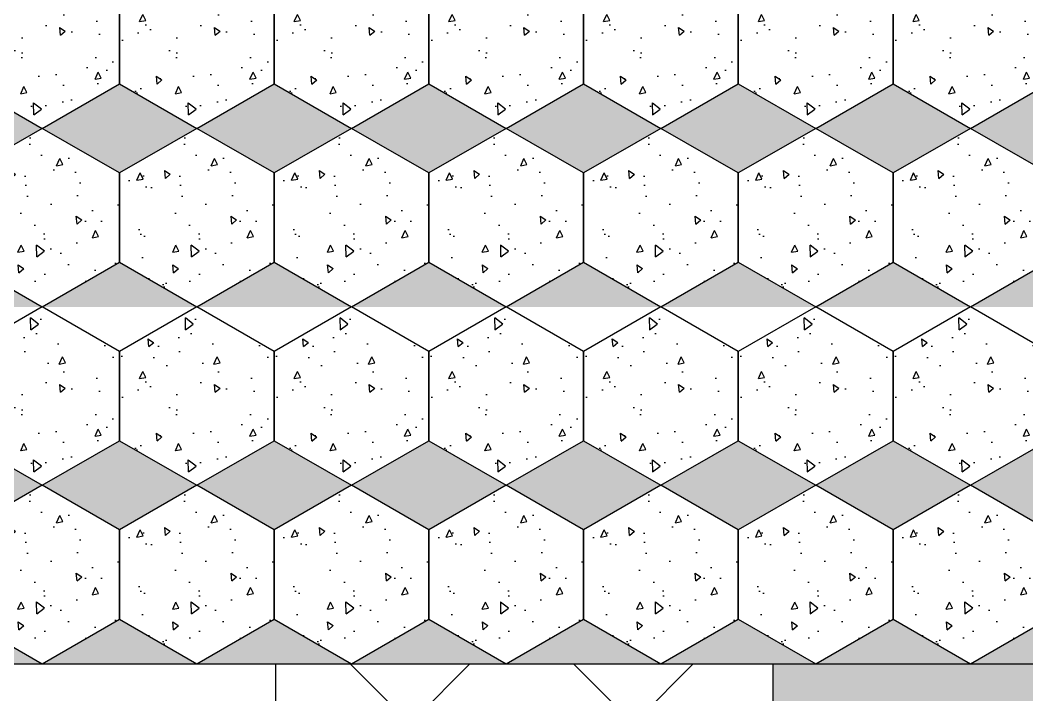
# Model space of a CAD drawing. Header units: millimetres. Extents: x 86441 to 190201, y 16532 to 98188.
# Drawn here: x 88214.32 to 88238.6, y 61699.74 to 61716.02 of the extents above; entities that cross this region are included whole.
import ezdxf

# ---------------------------------------------------------------- set-up
doc = ezdxf.new("R2010")
doc.units = ezdxf.units.MM
doc.header["$LTSCALE"] = 0.1
doc.layers.add('COLUMN', color=1, linetype='Continuous', lineweight=0)

msp = doc.modelspace()

# ---------------------------------------------------------------- hatches: boundary and pattern name
at = {"true_color": 0xa19859, "transparency": 33554687}
h = msp.add_hatch(dxfattribs=at)
h.set_pattern_fill('AR-CONC', color=55, scale=0.01, angle=45)
h.set_pattern_definition([(95, (86447.3049, 61332.1511), (1.4009465, 1.1755338), [0.1905, -2.0955]), (40, (86447.305, 61332.151), (-1.6001845, 1.1017673), [0.1524, -1.6764058]), (145.45144, (86447.4217, 61332.249), (-0.199238, 2.277301), [0.1619, -1.7809024]), (91.1842, (86446.9457, 61332.5103), (2.2141024, 1.619534), [0.28575, -3.14325]), (141.63556, (86447.1302, 61332.6453), (-0.070866, 3.4282676), [0.2428502, -2.671356]), (36.18415, (86446.9457, 61332.5103), (-0.070866, 3.4282676), [0.2285997, -2.5145973]), (66, (86447.2151, 61332.6001), (1.7951998, 0.3489515), [0.1905, -2.0955]), (11, (86447.2151, 61332.6001), (-0.8653993, 1.739412), [0.1524, -1.6764]), (116.45145, (86447.3647, 61332.6292), (0.9298005, 2.0883634), [0.1619, -1.7808994]), (82.5, (86447.3049, 61332.1511), (-0.5760547, 0.61973414), [0, -1.65608, 0, -1.7018, 0, -1.68275]), (52.5, (86447.3049, 61332.1511), (-0.23589727, 1.18087), [0, -0.97028, 0, -1.61798, 0, -0.64135]), (12.5, (86446.9044, 61331.75056), (0.99927863, 0.91826196), [0, -0.635, 0, -1.9812, 0, -2.6289]), (2.5, (86446.7248, 61331.571), (0.86763904, 1.2272239), [0, -0.8255, 0, -1.31572, 0, -1.8669])])
h.paths.add_polyline_path([(88212.988, 61710.179), (88214.854, 61709.102), (88216.72, 61710.179), (88216.72, 61712.334), (88214.854, 61713.411), (88212.988, 61712.334)])
h.paths.add_polyline_path([(88212.988, 61714.488), (88214.854, 61713.411), (88216.72, 61714.488), (88216.72, 61716.642), (88214.854, 61717.719), (88212.988, 61716.642)])
h = msp.add_hatch(dxfattribs=at)
h.set_pattern_fill('AR-CONC', color=55, scale=0.01, angle=45)
h.set_pattern_definition([(95, (86451.0363, 61332.1511), (1.4009465, 1.1755338), [0.1905, -2.0955]), (40, (86451.0363, 61332.151), (-1.6001845, 1.1017673), [0.1524, -1.6764058]), (145.45144, (86451.153, 61332.249), (-0.199238, 2.277301), [0.1619, -1.7809024]), (91.1842, (86450.677, 61332.5103), (2.2141024, 1.619534), [0.28575, -3.14325]), (141.63556, (86450.8616, 61332.6453), (-0.070866, 3.4282676), [0.2428502, -2.671356]), (36.18415, (86450.677, 61332.5103), (-0.070866, 3.4282676), [0.2285997, -2.5145973]), (66, (86450.9465, 61332.6001), (1.7951998, 0.3489515), [0.1905, -2.0955]), (11, (86450.9465, 61332.6001), (-0.8653993, 1.739412), [0.1524, -1.6764]), (116.45145, (86451.096, 61332.6292), (0.9298005, 2.0883634), [0.1619, -1.7808994]), (82.5, (86451.0363, 61332.1511), (-0.5760547, 0.61973414), [0, -1.65608, 0, -1.7018, 0, -1.68275]), (52.5, (86451.0363, 61332.1511), (-0.23589727, 1.18087), [0, -0.97028, 0, -1.61798, 0, -0.64135]), (12.5, (86450.63575, 61331.75056), (0.99927863, 0.91826196), [0, -0.635, 0, -1.9812, 0, -2.6289]), (2.5, (86450.4561, 61331.571), (0.86763904, 1.2272239), [0, -0.8255, 0, -1.31572, 0, -1.8669])])
h.paths.add_polyline_path([(88216.72, 61710.179), (88218.585, 61709.102), (88220.451, 61710.179), (88220.451, 61712.334), (88218.585, 61713.411), (88216.72, 61712.334)])
h.paths.add_polyline_path([(88216.72, 61714.488), (88218.585, 61713.411), (88220.451, 61714.488), (88220.451, 61716.642), (88218.585, 61717.719), (88216.72, 61716.642)])
h = msp.add_hatch(dxfattribs=at)
h.set_pattern_fill('AR-CONC', color=55, scale=0.01, angle=45)
h.set_pattern_definition([(95, (86454.7676, 61332.1511), (1.4009465, 1.1755338), [0.1905, -2.0955]), (40, (86454.7676, 61332.151), (-1.6001845, 1.1017673), [0.1524, -1.6764058]), (145.45144, (86454.8844, 61332.249), (-0.199238, 2.277301), [0.1619, -1.7809024]), (91.1842, (86454.4084, 61332.5103), (2.2141024, 1.619534), [0.28575, -3.14325]), (141.63556, (86454.593, 61332.6453), (-0.070866, 3.4282676), [0.2428502, -2.671356]), (36.18415, (86454.4084, 61332.5103), (-0.070866, 3.4282676), [0.2285997, -2.5145973]), (66, (86454.6778, 61332.6001), (1.7951998, 0.3489515), [0.1905, -2.0955]), (11, (86454.6778, 61332.6001), (-0.8653993, 1.739412), [0.1524, -1.6764]), (116.45145, (86454.8274, 61332.6292), (0.9298005, 2.0883634), [0.1619, -1.7808994]), (82.5, (86454.7676, 61332.1511), (-0.5760547, 0.61973414), [0, -1.65608, 0, -1.7018, 0, -1.68275]), (52.5, (86454.7676, 61332.1511), (-0.23589727, 1.18087), [0, -0.97028, 0, -1.61798, 0, -0.64135]), (12.5, (86454.3671, 61331.75056), (0.99927863, 0.91826196), [0, -0.635, 0, -1.9812, 0, -2.6289]), (2.5, (86454.1875, 61331.571), (0.86763904, 1.2272239), [0, -0.8255, 0, -1.31572, 0, -1.8669])])
h.paths.add_polyline_path([(88220.451, 61710.179), (88222.317, 61709.102), (88224.182, 61710.179), (88224.182, 61712.334), (88222.317, 61713.411), (88220.451, 61712.334)])
h.paths.add_polyline_path([(88220.451, 61714.488), (88222.317, 61713.411), (88224.182, 61714.488), (88224.182, 61716.642), (88222.317, 61717.719), (88220.451, 61716.642)])
h = msp.add_hatch(dxfattribs=at)
h.set_pattern_fill('AR-CONC', color=55, scale=0.01, angle=45)
h.set_pattern_definition([(95, (86458.499, 61332.1511), (1.4009465, 1.1755338), [0.1905, -2.0955]), (40, (86458.499, 61332.151), (-1.6001845, 1.1017673), [0.1524, -1.6764058]), (145.45144, (86458.6157, 61332.249), (-0.199238, 2.277301), [0.1619, -1.7809024]), (91.1842, (86458.1398, 61332.5103), (2.2141024, 1.619534), [0.28575, -3.14325]), (141.63556, (86458.3243, 61332.6453), (-0.070866, 3.4282676), [0.2428502, -2.671356]), (36.18415, (86458.1398, 61332.5103), (-0.070866, 3.4282676), [0.2285997, -2.5145973]), (66, (86458.4092, 61332.6001), (1.7951998, 0.3489515), [0.1905, -2.0955]), (11, (86458.4092, 61332.6001), (-0.8653993, 1.739412), [0.1524, -1.6764]), (116.45145, (86458.5588, 61332.6292), (0.9298005, 2.0883634), [0.1619, -1.7808994]), (82.5, (86458.499, 61332.1511), (-0.5760547, 0.61973414), [0, -1.65608, 0, -1.7018, 0, -1.68275]), (52.5, (86458.499, 61332.1511), (-0.23589727, 1.18087), [0, -0.97028, 0, -1.61798, 0, -0.64135]), (12.5, (86458.09846, 61331.75056), (0.99927863, 0.91826196), [0, -0.635, 0, -1.9812, 0, -2.6289]), (2.5, (86457.9189, 61331.571), (0.86763904, 1.2272239), [0, -0.8255, 0, -1.31572, 0, -1.8669])])
h.paths.add_polyline_path([(88224.182, 61710.179), (88226.048, 61709.102), (88227.914, 61710.179), (88227.914, 61712.334), (88226.048, 61713.411), (88224.182, 61712.334)])
h.paths.add_polyline_path([(88224.182, 61714.488), (88226.048, 61713.411), (88227.914, 61714.488), (88227.914, 61716.642), (88226.048, 61717.719), (88224.182, 61716.642)])
h = msp.add_hatch(dxfattribs=at)
h.set_pattern_fill('AR-CONC', color=55, scale=0.01, angle=45)
h.set_pattern_definition([(95, (86462.2303, 61332.1511), (1.4009465, 1.1755338), [0.1905, -2.0955]), (40, (86462.2303, 61332.151), (-1.6001845, 1.1017673), [0.1524, -1.6764058]), (145.45144, (86462.347, 61332.249), (-0.199238, 2.277301), [0.1619, -1.7809024]), (91.1842, (86461.8711, 61332.5103), (2.2141024, 1.619534), [0.28575, -3.14325]), (141.63556, (86462.0556, 61332.6453), (-0.070866, 3.4282676), [0.2428502, -2.671356]), (36.18415, (86461.871, 61332.5103), (-0.070866, 3.4282676), [0.2285997, -2.5145973]), (66, (86462.1405, 61332.6001), (1.7951998, 0.3489515), [0.1905, -2.0955]), (11, (86462.1405, 61332.6001), (-0.8653993, 1.739412), [0.1524, -1.6764]), (116.45145, (86462.2901, 61332.6292), (0.9298005, 2.0883634), [0.1619, -1.7808994]), (82.5, (86462.2303, 61332.1511), (-0.5760547, 0.61973414), [0, -1.65608, 0, -1.7018, 0, -1.68275]), (52.5, (86462.2303, 61332.1511), (-0.23589727, 1.18087), [0, -0.97028, 0, -1.61798, 0, -0.64135]), (12.5, (86461.8298, 61331.75056), (0.99927863, 0.91826196), [0, -0.635, 0, -1.9812, 0, -2.6289]), (2.5, (86461.6502, 61331.571), (0.86763904, 1.2272239), [0, -0.8255, 0, -1.31572, 0, -1.8669])])
h.paths.add_polyline_path([(88227.914, 61710.179), (88229.779, 61709.102), (88231.645, 61710.179), (88231.645, 61712.334), (88229.779, 61713.411), (88227.914, 61712.334)])
h.paths.add_polyline_path([(88227.914, 61714.488), (88229.779, 61713.411), (88231.645, 61714.488), (88231.645, 61716.642), (88229.779, 61717.719), (88227.914, 61716.642)])
h = msp.add_hatch(dxfattribs=at)
h.set_pattern_fill('AR-CONC', color=55, scale=0.01, angle=45)
h.set_pattern_definition([(95, (86465.9617, 61332.1511), (1.4009465, 1.1755338), [0.1905, -2.0955]), (40, (86465.9617, 61332.151), (-1.6001845, 1.1017673), [0.1524, -1.6764058]), (145.45144, (86466.0784, 61332.249), (-0.199238, 2.277301), [0.1619, -1.7809024]), (91.1842, (86465.6025, 61332.5103), (2.2141024, 1.619534), [0.28575, -3.14325]), (141.63556, (86465.787, 61332.6453), (-0.070866, 3.4282676), [0.2428502, -2.671356]), (36.18415, (86465.6025, 61332.5103), (-0.070866, 3.4282676), [0.2285997, -2.5145973]), (66, (86465.8719, 61332.6001), (1.7951998, 0.3489515), [0.1905, -2.0955]), (11, (86465.8719, 61332.6001), (-0.8653993, 1.739412), [0.1524, -1.6764]), (116.45145, (86466.0215, 61332.6292), (0.9298005, 2.0883634), [0.1619, -1.7808994]), (82.5, (86465.9617, 61332.1511), (-0.5760547, 0.61973414), [0, -1.65608, 0, -1.7018, 0, -1.68275]), (52.5, (86465.9617, 61332.1511), (-0.23589727, 1.18087), [0, -0.97028, 0, -1.61798, 0, -0.64135]), (12.5, (86465.56116, 61331.75056), (0.99927863, 0.91826196), [0, -0.635, 0, -1.9812, 0, -2.6289]), (2.5, (86465.3816, 61331.571), (0.86763904, 1.2272239), [0, -0.8255, 0, -1.31572, 0, -1.8669])])
h.paths.add_polyline_path([(88231.645, 61710.179), (88233.511, 61709.102), (88235.376, 61710.179), (88235.376, 61712.334), (88233.511, 61713.411), (88231.645, 61712.334)])
h.paths.add_polyline_path([(88231.645, 61714.488), (88233.511, 61713.411), (88235.376, 61714.488), (88235.376, 61716.642), (88233.511, 61717.719), (88231.645, 61716.642)])
h = msp.add_hatch(dxfattribs=at)
h.set_pattern_fill('AR-CONC', color=55, scale=0.01, angle=45)
h.set_pattern_definition([(95, (86469.693, 61332.1511), (1.4009465, 1.1755338), [0.1905, -2.0955]), (40, (86469.693, 61332.151), (-1.6001845, 1.1017673), [0.1524, -1.6764058]), (145.45144, (86469.8098, 61332.249), (-0.199238, 2.277301), [0.1619, -1.7809024]), (91.1842, (86469.3338, 61332.5103), (2.2141024, 1.619534), [0.28575, -3.14325]), (141.63556, (86469.5183, 61332.6453), (-0.070866, 3.4282676), [0.2428502, -2.671356]), (36.18415, (86469.3338, 61332.5103), (-0.070866, 3.4282676), [0.2285997, -2.5145973]), (66, (86469.6032, 61332.6001), (1.7951998, 0.3489515), [0.1905, -2.0955]), (11, (86469.6032, 61332.6001), (-0.8653993, 1.739412), [0.1524, -1.6764]), (116.45145, (86469.7528, 61332.6292), (0.9298005, 2.0883634), [0.1619, -1.7808994]), (82.5, (86469.693, 61332.1511), (-0.5760547, 0.61973414), [0, -1.65608, 0, -1.7018, 0, -1.68275]), (52.5, (86469.693, 61332.1511), (-0.23589727, 1.18087), [0, -0.97028, 0, -1.61798, 0, -0.64135]), (12.5, (86469.2925, 61331.75056), (0.99927863, 0.91826196), [0, -0.635, 0, -1.9812, 0, -2.6289]), (2.5, (86469.1129, 61331.571), (0.86763904, 1.2272239), [0, -0.8255, 0, -1.31572, 0, -1.8669])])
h.paths.add_polyline_path([(88235.376, 61710.179), (88237.242, 61709.102), (88239.108, 61710.179), (88239.108, 61712.334), (88237.242, 61713.411), (88235.376, 61712.334)])
h.paths.add_polyline_path([(88235.376, 61714.488), (88237.242, 61713.411), (88239.108, 61714.488), (88239.108, 61716.642), (88237.242, 61717.719), (88235.376, 61716.642)])
at = {"true_color": 0xffffff, "transparency": 33554687}
h = msp.add_hatch(color=7, dxfattribs=at)
h.dxf.hatch_style = 1
h.set_gradient(color1=(114, 89, 52), color2=(161, 152, 89))
h.paths.add_polyline_path([(88212.988, 61714.488), (88211.123, 61713.411), (88212.988, 61712.334), (88214.854, 61713.411)])
h.paths.add_polyline_path([(88212.988, 61710.179), (88211.123, 61709.102), (88214.854, 61709.102)])
h = msp.add_hatch(color=7, dxfattribs=at)
h.dxf.hatch_style = 1
h.set_gradient(color1=(114, 89, 52), color2=(161, 152, 89))
h.paths.add_polyline_path([(88218.585, 61713.411), (88216.72, 61714.488), (88214.854, 61713.411), (88216.72, 61712.334)])
h.paths.add_polyline_path([(88216.72, 61710.179), (88214.854, 61709.102), (88218.585, 61709.102)])
h = msp.add_hatch(color=7, dxfattribs=at)
h.dxf.hatch_style = 1
h.set_gradient(color1=(114, 89, 52), color2=(161, 152, 89))
h.paths.add_polyline_path([(88220.451, 61714.488), (88218.585, 61713.411), (88220.451, 61712.334), (88222.317, 61713.411)])
h.paths.add_polyline_path([(88220.451, 61710.179), (88218.585, 61709.102), (88222.317, 61709.102)])
h = msp.add_hatch(color=7, dxfattribs=at)
h.dxf.hatch_style = 1
h.set_gradient(color1=(114, 89, 52), color2=(161, 152, 89))
h.paths.add_polyline_path([(88226.048, 61713.411), (88224.182, 61714.488), (88222.317, 61713.411), (88224.182, 61712.334)])
h.paths.add_polyline_path([(88224.182, 61710.179), (88222.317, 61709.102), (88226.048, 61709.102)])
h = msp.add_hatch(color=7, dxfattribs=at)
h.dxf.hatch_style = 1
h.set_gradient(color1=(114, 89, 52), color2=(161, 152, 89))
h.paths.add_polyline_path([(88227.914, 61714.488), (88226.048, 61713.411), (88227.914, 61712.334), (88229.779, 61713.411)])
h.paths.add_polyline_path([(88227.914, 61710.179), (88226.048, 61709.102), (88229.779, 61709.102)])
h = msp.add_hatch(color=7, dxfattribs=at)
h.dxf.hatch_style = 1
h.set_gradient(color1=(114, 89, 52), color2=(161, 152, 89))
h.paths.add_polyline_path([(88233.511, 61713.411), (88231.645, 61714.488), (88229.779, 61713.411), (88231.645, 61712.334)])
h.paths.add_polyline_path([(88231.645, 61710.179), (88229.779, 61709.102), (88233.511, 61709.102)])
h = msp.add_hatch(color=7, dxfattribs=at)
h.dxf.hatch_style = 1
h.set_gradient(color1=(114, 89, 52), color2=(161, 152, 89))
h.paths.add_polyline_path([(88235.376, 61714.488), (88233.511, 61713.411), (88235.376, 61712.334), (88237.242, 61713.411)])
h.paths.add_polyline_path([(88235.376, 61710.179), (88233.511, 61709.102), (88237.242, 61709.102)])
h = msp.add_hatch(color=7, dxfattribs=at)
h.dxf.hatch_style = 1
h.set_gradient(color1=(114, 89, 52), color2=(161, 152, 89))
h.paths.add_polyline_path([(88240.974, 61713.411), (88239.108, 61714.488), (88237.242, 61713.411), (88239.108, 61712.334)])
h.paths.add_polyline_path([(88239.108, 61710.179), (88237.242, 61709.102), (88240.974, 61709.102)])
at = {"true_color": 0xa19859, "transparency": 33554687}
h = msp.add_hatch(dxfattribs=at)
h.set_pattern_fill('AR-CONC', color=55, scale=0.01, angle=45)
h.set_pattern_definition([(95, (86447.3049, 61323.5339), (1.4009465, 1.1755338), [0.1905, -2.0955]), (40, (86447.305, 61323.5339), (-1.6001845, 1.1017673), [0.1524, -1.6764058]), (145.45144, (86447.4217, 61323.6319), (-0.199238, 2.277301), [0.1619, -1.7809024]), (91.1842, (86446.9457, 61323.893), (2.2141024, 1.619534), [0.28575, -3.14325]), (141.63556, (86447.1302, 61324.028), (-0.070866, 3.4282676), [0.2428502, -2.671356]), (36.18415, (86446.9457, 61323.893), (-0.070866, 3.4282676), [0.2285997, -2.5145973]), (66, (86447.2151, 61323.9829), (1.7951998, 0.3489515), [0.1905, -2.0955]), (11, (86447.2151, 61323.983), (-0.8653993, 1.739412), [0.1524, -1.6764]), (116.45145, (86447.3647, 61324.012), (0.9298005, 2.0883634), [0.1619, -1.7808994]), (82.5, (86447.3049, 61323.5339), (-0.5760547, 0.61973414), [0, -1.65608, 0, -1.7018, 0, -1.68275]), (52.5, (86447.3049, 61323.5339), (-0.23589727, 1.18087), [0, -0.97028, 0, -1.61798, 0, -0.64135]), (12.5, (86446.9044, 61323.1334), (0.99927863, 0.91826196), [0, -0.635, 0, -1.9812, 0, -2.6289]), (2.5, (86446.7248, 61322.9538), (0.86763904, 1.2272239), [0, -0.8255, 0, -1.31572, 0, -1.8669])])
h.paths.add_polyline_path([(88212.988, 61701.562), (88214.854, 61700.485), (88216.72, 61701.562), (88216.72, 61703.717), (88214.854, 61704.794), (88212.988, 61703.717)])
h.paths.add_polyline_path([(88212.988, 61705.871), (88214.854, 61704.794), (88216.72, 61705.871), (88216.72, 61708.025), (88214.854, 61709.102), (88212.988, 61708.025)])
h = msp.add_hatch(dxfattribs=at)
h.set_pattern_fill('AR-CONC', color=55, scale=0.01, angle=45)
h.set_pattern_definition([(95, (86451.0363, 61323.5339), (1.4009465, 1.1755338), [0.1905, -2.0955]), (40, (86451.0363, 61323.5339), (-1.6001845, 1.1017673), [0.1524, -1.6764058]), (145.45144, (86451.153, 61323.6319), (-0.199238, 2.277301), [0.1619, -1.7809024]), (91.1842, (86450.677, 61323.893), (2.2141024, 1.619534), [0.28575, -3.14325]), (141.63556, (86450.8616, 61324.028), (-0.070866, 3.4282676), [0.2428502, -2.671356]), (36.18415, (86450.677, 61323.893), (-0.070866, 3.4282676), [0.2285997, -2.5145973]), (66, (86450.9465, 61323.9829), (1.7951998, 0.3489515), [0.1905, -2.0955]), (11, (86450.9465, 61323.983), (-0.8653993, 1.739412), [0.1524, -1.6764]), (116.45145, (86451.096, 61324.012), (0.9298005, 2.0883634), [0.1619, -1.7808994]), (82.5, (86451.0363, 61323.5339), (-0.5760547, 0.61973414), [0, -1.65608, 0, -1.7018, 0, -1.68275]), (52.5, (86451.0363, 61323.5339), (-0.23589727, 1.18087), [0, -0.97028, 0, -1.61798, 0, -0.64135]), (12.5, (86450.63575, 61323.1334), (0.99927863, 0.91826196), [0, -0.635, 0, -1.9812, 0, -2.6289]), (2.5, (86450.4561, 61322.9538), (0.86763904, 1.2272239), [0, -0.8255, 0, -1.31572, 0, -1.8669])])
h.paths.add_polyline_path([(88216.72, 61701.562), (88218.585, 61700.485), (88220.451, 61701.562), (88220.451, 61703.717), (88218.585, 61704.794), (88216.72, 61703.717)])
h.paths.add_polyline_path([(88216.72, 61705.871), (88218.585, 61704.794), (88220.451, 61705.871), (88220.451, 61708.025), (88218.585, 61709.102), (88216.72, 61708.025)])
h = msp.add_hatch(dxfattribs=at)
h.set_pattern_fill('AR-CONC', color=55, scale=0.01, angle=45)
h.set_pattern_definition([(95, (86454.7676, 61323.5339), (1.4009465, 1.1755338), [0.1905, -2.0955]), (40, (86454.7676, 61323.5339), (-1.6001845, 1.1017673), [0.1524, -1.6764058]), (145.45144, (86454.8844, 61323.6319), (-0.199238, 2.277301), [0.1619, -1.7809024]), (91.1842, (86454.4084, 61323.893), (2.2141024, 1.619534), [0.28575, -3.14325]), (141.63556, (86454.593, 61324.028), (-0.070866, 3.4282676), [0.2428502, -2.671356]), (36.18415, (86454.4084, 61323.893), (-0.070866, 3.4282676), [0.2285997, -2.5145973]), (66, (86454.6778, 61323.9829), (1.7951998, 0.3489515), [0.1905, -2.0955]), (11, (86454.6778, 61323.983), (-0.8653993, 1.739412), [0.1524, -1.6764]), (116.45145, (86454.8274, 61324.012), (0.9298005, 2.0883634), [0.1619, -1.7808994]), (82.5, (86454.7676, 61323.5339), (-0.5760547, 0.61973414), [0, -1.65608, 0, -1.7018, 0, -1.68275]), (52.5, (86454.7676, 61323.5339), (-0.23589727, 1.18087), [0, -0.97028, 0, -1.61798, 0, -0.64135]), (12.5, (86454.3671, 61323.1334), (0.99927863, 0.91826196), [0, -0.635, 0, -1.9812, 0, -2.6289]), (2.5, (86454.1875, 61322.9538), (0.86763904, 1.2272239), [0, -0.8255, 0, -1.31572, 0, -1.8669])])
h.paths.add_polyline_path([(88220.451, 61701.562), (88222.317, 61700.485), (88224.182, 61701.562), (88224.182, 61703.717), (88222.317, 61704.794), (88220.451, 61703.717)])
h.paths.add_polyline_path([(88220.451, 61705.871), (88222.317, 61704.794), (88224.182, 61705.871), (88224.182, 61708.025), (88222.317, 61709.102), (88220.451, 61708.025)])
h = msp.add_hatch(dxfattribs=at)
h.set_pattern_fill('AR-CONC', color=55, scale=0.01, angle=45)
h.set_pattern_definition([(95, (86458.499, 61323.5339), (1.4009465, 1.1755338), [0.1905, -2.0955]), (40, (86458.499, 61323.5339), (-1.6001845, 1.1017673), [0.1524, -1.6764058]), (145.45144, (86458.6157, 61323.6319), (-0.199238, 2.277301), [0.1619, -1.7809024]), (91.1842, (86458.1398, 61323.893), (2.2141024, 1.619534), [0.28575, -3.14325]), (141.63556, (86458.3243, 61324.028), (-0.070866, 3.4282676), [0.2428502, -2.671356]), (36.18415, (86458.1398, 61323.893), (-0.070866, 3.4282676), [0.2285997, -2.5145973]), (66, (86458.4092, 61323.9829), (1.7951998, 0.3489515), [0.1905, -2.0955]), (11, (86458.4092, 61323.983), (-0.8653993, 1.739412), [0.1524, -1.6764]), (116.45145, (86458.5588, 61324.012), (0.9298005, 2.0883634), [0.1619, -1.7808994]), (82.5, (86458.499, 61323.5339), (-0.5760547, 0.61973414), [0, -1.65608, 0, -1.7018, 0, -1.68275]), (52.5, (86458.499, 61323.5339), (-0.23589727, 1.18087), [0, -0.97028, 0, -1.61798, 0, -0.64135]), (12.5, (86458.09846, 61323.1334), (0.99927863, 0.91826196), [0, -0.635, 0, -1.9812, 0, -2.6289]), (2.5, (86457.9189, 61322.9538), (0.86763904, 1.2272239), [0, -0.8255, 0, -1.31572, 0, -1.8669])])
h.paths.add_polyline_path([(88224.182, 61701.562), (88226.048, 61700.485), (88227.914, 61701.562), (88227.914, 61703.717), (88226.048, 61704.794), (88224.182, 61703.717)])
h.paths.add_polyline_path([(88224.182, 61705.871), (88226.048, 61704.794), (88227.914, 61705.871), (88227.914, 61708.025), (88226.048, 61709.102), (88224.182, 61708.025)])
h = msp.add_hatch(dxfattribs=at)
h.set_pattern_fill('AR-CONC', color=55, scale=0.01, angle=45)
h.set_pattern_definition([(95, (86462.2303, 61323.5339), (1.4009465, 1.1755338), [0.1905, -2.0955]), (40, (86462.2303, 61323.5339), (-1.6001845, 1.1017673), [0.1524, -1.6764058]), (145.45144, (86462.347, 61323.6319), (-0.199238, 2.277301), [0.1619, -1.7809024]), (91.1842, (86461.8711, 61323.893), (2.2141024, 1.619534), [0.28575, -3.14325]), (141.63556, (86462.0556, 61324.028), (-0.070866, 3.4282676), [0.2428502, -2.671356]), (36.18415, (86461.871, 61323.893), (-0.070866, 3.4282676), [0.2285997, -2.5145973]), (66, (86462.1405, 61323.9829), (1.7951998, 0.3489515), [0.1905, -2.0955]), (11, (86462.1405, 61323.983), (-0.8653993, 1.739412), [0.1524, -1.6764]), (116.45145, (86462.2901, 61324.012), (0.9298005, 2.0883634), [0.1619, -1.7808994]), (82.5, (86462.2303, 61323.5339), (-0.5760547, 0.61973414), [0, -1.65608, 0, -1.7018, 0, -1.68275]), (52.5, (86462.2303, 61323.5339), (-0.23589727, 1.18087), [0, -0.97028, 0, -1.61798, 0, -0.64135]), (12.5, (86461.8298, 61323.1334), (0.99927863, 0.91826196), [0, -0.635, 0, -1.9812, 0, -2.6289]), (2.5, (86461.6502, 61322.9538), (0.86763904, 1.2272239), [0, -0.8255, 0, -1.31572, 0, -1.8669])])
h.paths.add_polyline_path([(88227.914, 61701.562), (88229.779, 61700.485), (88231.645, 61701.562), (88231.645, 61703.717), (88229.779, 61704.794), (88227.914, 61703.717)])
h.paths.add_polyline_path([(88227.914, 61705.871), (88229.779, 61704.794), (88231.645, 61705.871), (88231.645, 61708.025), (88229.779, 61709.102), (88227.914, 61708.025)])
h = msp.add_hatch(dxfattribs=at)
h.set_pattern_fill('AR-CONC', color=55, scale=0.01, angle=45)
h.set_pattern_definition([(95, (86465.9617, 61323.5339), (1.4009465, 1.1755338), [0.1905, -2.0955]), (40, (86465.9617, 61323.5339), (-1.6001845, 1.1017673), [0.1524, -1.6764058]), (145.45144, (86466.0784, 61323.6319), (-0.199238, 2.277301), [0.1619, -1.7809024]), (91.1842, (86465.6025, 61323.893), (2.2141024, 1.619534), [0.28575, -3.14325]), (141.63556, (86465.787, 61324.028), (-0.070866, 3.4282676), [0.2428502, -2.671356]), (36.18415, (86465.6025, 61323.893), (-0.070866, 3.4282676), [0.2285997, -2.5145973]), (66, (86465.8719, 61323.9829), (1.7951998, 0.3489515), [0.1905, -2.0955]), (11, (86465.8719, 61323.983), (-0.8653993, 1.739412), [0.1524, -1.6764]), (116.45145, (86466.0215, 61324.012), (0.9298005, 2.0883634), [0.1619, -1.7808994]), (82.5, (86465.9617, 61323.5339), (-0.5760547, 0.61973414), [0, -1.65608, 0, -1.7018, 0, -1.68275]), (52.5, (86465.9617, 61323.5339), (-0.23589727, 1.18087), [0, -0.97028, 0, -1.61798, 0, -0.64135]), (12.5, (86465.56116, 61323.1334), (0.99927863, 0.91826196), [0, -0.635, 0, -1.9812, 0, -2.6289]), (2.5, (86465.3816, 61322.9538), (0.86763904, 1.2272239), [0, -0.8255, 0, -1.31572, 0, -1.8669])])
h.paths.add_polyline_path([(88231.645, 61701.562), (88233.511, 61700.485), (88235.376, 61701.562), (88235.376, 61703.717), (88233.511, 61704.794), (88231.645, 61703.717)])
h.paths.add_polyline_path([(88231.645, 61705.871), (88233.511, 61704.794), (88235.376, 61705.871), (88235.376, 61708.025), (88233.511, 61709.102), (88231.645, 61708.025)])
h = msp.add_hatch(dxfattribs=at)
h.set_pattern_fill('AR-CONC', color=55, scale=0.01, angle=45)
h.set_pattern_definition([(95, (86469.693, 61323.5339), (1.4009465, 1.1755338), [0.1905, -2.0955]), (40, (86469.693, 61323.5339), (-1.6001845, 1.1017673), [0.1524, -1.6764058]), (145.45144, (86469.8098, 61323.6319), (-0.199238, 2.277301), [0.1619, -1.7809024]), (91.1842, (86469.3338, 61323.893), (2.2141024, 1.619534), [0.28575, -3.14325]), (141.63556, (86469.5183, 61324.028), (-0.070866, 3.4282676), [0.2428502, -2.671356]), (36.18415, (86469.3338, 61323.893), (-0.070866, 3.4282676), [0.2285997, -2.5145973]), (66, (86469.6032, 61323.9829), (1.7951998, 0.3489515), [0.1905, -2.0955]), (11, (86469.6032, 61323.983), (-0.8653993, 1.739412), [0.1524, -1.6764]), (116.45145, (86469.7528, 61324.012), (0.9298005, 2.0883634), [0.1619, -1.7808994]), (82.5, (86469.693, 61323.5339), (-0.5760547, 0.61973414), [0, -1.65608, 0, -1.7018, 0, -1.68275]), (52.5, (86469.693, 61323.5339), (-0.23589727, 1.18087), [0, -0.97028, 0, -1.61798, 0, -0.64135]), (12.5, (86469.2925, 61323.1334), (0.99927863, 0.91826196), [0, -0.635, 0, -1.9812, 0, -2.6289]), (2.5, (86469.1129, 61322.9538), (0.86763904, 1.2272239), [0, -0.8255, 0, -1.31572, 0, -1.8669])])
h.paths.add_polyline_path([(88235.376, 61701.562), (88237.242, 61700.485), (88239.108, 61701.562), (88239.108, 61703.717), (88237.242, 61704.794), (88235.376, 61703.717)])
h.paths.add_polyline_path([(88235.376, 61705.871), (88237.242, 61704.794), (88239.108, 61705.871), (88239.108, 61708.025), (88237.242, 61709.102), (88235.376, 61708.025)])
at = {"true_color": 0xffffff, "transparency": 33554687}
h = msp.add_hatch(color=7, dxfattribs=at)
h.dxf.hatch_style = 1
h.set_gradient(color1=(114, 89, 52), color2=(161, 152, 89))
h.paths.add_polyline_path([(88212.988, 61705.871), (88211.123, 61704.794), (88212.988, 61703.717), (88214.854, 61704.794)])
h.paths.add_polyline_path([(88212.988, 61701.562), (88211.123, 61700.485), (88214.854, 61700.485)])
h = msp.add_hatch(color=7, dxfattribs=at)
h.dxf.hatch_style = 1
h.set_gradient(color1=(114, 89, 52), color2=(161, 152, 89))
h.paths.add_polyline_path([(88218.585, 61704.794), (88216.72, 61705.871), (88214.854, 61704.794), (88216.72, 61703.717)])
h.paths.add_polyline_path([(88216.72, 61701.562), (88214.854, 61700.485), (88218.585, 61700.485)])
h = msp.add_hatch(color=7, dxfattribs=at)
h.dxf.hatch_style = 1
h.set_gradient(color1=(114, 89, 52), color2=(161, 152, 89))
h.paths.add_polyline_path([(88220.451, 61705.871), (88218.585, 61704.794), (88220.451, 61703.717), (88222.317, 61704.794)])
h.paths.add_polyline_path([(88220.451, 61701.562), (88218.585, 61700.485), (88222.317, 61700.485)])
h = msp.add_hatch(color=7, dxfattribs=at)
h.dxf.hatch_style = 1
h.set_gradient(color1=(114, 89, 52), color2=(161, 152, 89))
h.paths.add_polyline_path([(88226.048, 61704.794), (88224.182, 61705.871), (88222.317, 61704.794), (88224.182, 61703.717)])
h.paths.add_polyline_path([(88224.182, 61701.562), (88222.317, 61700.485), (88226.048, 61700.485)])
h = msp.add_hatch(color=7, dxfattribs=at)
h.dxf.hatch_style = 1
h.set_gradient(color1=(114, 89, 52), color2=(161, 152, 89))
h.paths.add_polyline_path([(88227.914, 61705.871), (88226.048, 61704.794), (88227.914, 61703.717), (88229.779, 61704.794)])
h.paths.add_polyline_path([(88227.914, 61701.562), (88226.048, 61700.485), (88229.779, 61700.485)])
h = msp.add_hatch(color=7, dxfattribs=at)
h.dxf.hatch_style = 1
h.set_gradient(color1=(114, 89, 52), color2=(161, 152, 89))
h.paths.add_polyline_path([(88233.511, 61704.794), (88231.645, 61705.871), (88229.779, 61704.794), (88231.645, 61703.717)])
h.paths.add_polyline_path([(88231.645, 61701.562), (88229.779, 61700.485), (88233.511, 61700.485)])
h = msp.add_hatch(color=7, dxfattribs=at)
h.dxf.hatch_style = 1
h.set_gradient(color1=(114, 89, 52), color2=(161, 152, 89))
h.paths.add_polyline_path([(88235.376, 61705.871), (88233.511, 61704.794), (88235.376, 61703.717), (88237.242, 61704.794)])
h.paths.add_polyline_path([(88235.376, 61701.562), (88233.511, 61700.485), (88237.242, 61700.485)])
h = msp.add_hatch(color=7, dxfattribs=at)
h.dxf.hatch_style = 1
h.set_gradient(color1=(114, 89, 52), color2=(161, 152, 89))
h.paths.add_polyline_path([(88240.974, 61704.794), (88239.108, 61705.871), (88237.242, 61704.794), (88239.108, 61703.717)])
h.paths.add_polyline_path([(88239.108, 61701.562), (88237.242, 61700.485), (88240.974, 61700.485)])
at = {"true_color": 0xc7c8ca, "transparency": 33554687}
h = msp.add_hatch(dxfattribs=at)
h.set_pattern_fill('ANSI37', color=9, scale=1.2)
h.set_pattern_definition([(45, (86402.5287, 61063.236), (-2.694077, 2.694077), []), (135, (86402.5287, 61063.236), (-2.694077, -2.694077), [])])
h.paths.add_polyline_path([(88232.481, 61700.485), (88220.481, 61700.485), (88220.481, 61693.225), (88232.481, 61693.225)])
h = msp.add_hatch(color=9, dxfattribs=at)
h.dxf.hatch_style = 1
h.paths.add_polyline_path([(88244.481, 61700.485), (88232.481, 61700.485), (88232.481, 61693.225), (88244.481, 61693.225)])
at = {"layer": 'COLUMN', "lineweight": 9, "true_color": 0x636466, "transparency": 33554687}
h = msp.add_hatch(dxfattribs=at)
h.set_pattern_fill('STEEL', color=251, scale=1.6)
h.set_pattern_definition([(45, (86402.5287, 61063.236), (-3.592102, 3.592102), []), (45, (86402.5287, 61065.776), (-3.592102, 3.592102), [])])
h.paths.add_polyline_path([(88408.051, 61604.565), (88401.261, 61604.565), (88401.261, 61601.565), (88408.051, 61601.565)])
h.paths.add_polyline_path([(88606.286, 61734.362), (88603.286, 61734.362), (88603.286, 61711.362), (88606.286, 61711.362)], flags=17)
h.paths.add_polyline_path([(88588.286, 61714.362), (88567.286, 61714.362), (88567.286, 61711.362), (88588.286, 61711.362)], flags=17)
h.paths.add_polyline_path([(88435.561, 61641.385), (88381.021, 61641.385), (88381.021, 61638.385), (88435.561, 61638.385)])
h.paths.add_polyline_path([(88401.261, 61597.225), (88401.261, 61602.434), (88398.261, 61602.434), (88398.261, 61597.225), (88398.261, 61578.545), (88401.261, 61578.545)])
h.paths.add_polyline_path([(88426.051, 61602.545), (88423.051, 61602.545), (88423.051, 61578.545), (88426.051, 61578.545), (88426.051, 61588.555)])
h.paths.add_polyline_path([(88398.261, 61600.385), (88389.261, 61600.385), (88389.261, 61597.385), (88398.261, 61597.385)])
h.paths.add_polyline_path([(88401.261, 61620.385), (88398.261, 61620.385), (88398.261, 61612.676), (88401.261, 61612.676)])
h.paths.add_polyline_path([(88398.261, 61620.385), (88365.261, 61620.385), (88365.261, 61617.385), (88398.261, 61617.385)])
h.paths.add_polyline_path([(88374.261, 61617.385), (88371.261, 61617.385), (88371.261, 61597.385), (88374.261, 61597.385), (88374.261, 61600.385)])
h.paths.add_polyline_path([(88450.901, 61604.565), (88447.841, 61604.565), (88441.051, 61604.565), (88441.051, 61601.565), (88447.841, 61601.565), (88450.901, 61601.565)], flags=17)
h.paths.add_polyline_path([(88263.981, 61597.225), (88188.581, 61597.225), (88188.581, 61592.625), (88263.981, 61592.625)])
h.paths.add_polyline_path([(88341.221, 61597.225), (88335.241, 61597.225), (88335.241, 61592.625), (88341.221, 61592.625)])
h.paths.add_polyline_path([(88277.461, 61597.225), (88270.021, 61597.225), (88270.021, 61592.625), (88277.461, 61592.625)])
h.paths.add_polyline_path([(88447.841, 61578.545), (88442.342, 61578.545), (88442.342, 61573.945), (88447.841, 61573.945)])
h.paths.add_polyline_path([(88431.549, 61578.545), (88417.553, 61578.545), (88417.553, 61573.945), (88431.549, 61573.945)])
h.paths.add_polyline_path([(88406.645, 61578.545), (88347.261, 61578.545), (88347.261, 61573.945), (88406.645, 61573.945)])
h.paths.add_polyline_path([(88440.161, 61638.385), (88435.561, 61638.385), (88435.561, 61624.065), (88450.901, 61624.065), (88450.901, 61598.605), (88455.501, 61598.605), (88455.501, 61628.665), (88440.161, 61628.665)])
h.paths.add_polyline_path([(88440.161, 61703.225), (88435.561, 61703.225), (88435.561, 61696.165), (88440.161, 61696.165)])
h.paths.add_polyline_path([(88440.161, 61806.765), (88435.561, 61806.765), (88420.281, 61806.765), (88420.281, 61802.165), (88435.561, 61802.165), (88435.561, 61761.005), (88440.161, 61761.005)])
h.paths.add_polyline_path([(88362.501, 61806.765), (88347.261, 61806.765), (88347.261, 61802.165), (88362.501, 61802.165)])
h.paths.add_polyline_path([(88277.461, 61806.765), (88270.021, 61806.765), (88270.021, 61802.165), (88277.461, 61802.165)])
h.paths.add_polyline_path([(88341.221, 61806.765), (88335.241, 61806.765), (88335.241, 61802.165), (88341.221, 61802.165)])
h.paths.add_polyline_path([(88263.981, 61806.765), (88188.581, 61806.765), (88188.581, 61802.165), (88263.981, 61802.165)])
edge = h.paths.add_edge_path()
edge.add_line((88640.166, 61603.769), (88644.766, 61603.769))
edge.add_line((88640.23, 61629.233), (88640.166, 61603.658))
edge.add_line((88644.766, 61633.869), (88644.766, 61603.769))
edge.add_line((88629.426, 61633.869), (88644.766, 61633.869))
edge.add_line((88624.828, 61629.269), (88640.23, 61629.233))
edge.add_line((88629.426, 61811.969), (88629.426, 61633.869))
edge.add_line((88624.828, 61807.369), (88624.828, 61629.269))
edge.add_line((88536.526, 61811.969), (88629.426, 61811.969))
edge.add_line((88536.526, 61807.369), (88624.828, 61807.369))
edge.add_line((88536.526, 61811.969), (88536.526, 61807.369))
h.paths.add_polyline_path([(88637.106, 61583.749), (88637.106, 61579.149), (88536.526, 61579.149), (88536.526, 61583.749)])

# ---------------------------------------------------------------- linework, layer by layer
at = {"color": 4, "lineweight": 18, "transparency": 33554687}
for p in [(88164.481, 61700.485), (88220.481, 61672.125)]:
    msp.add_line(p, (88220.481, 61700.485), dxfattribs=at)
at = {"color": 67, "true_color": 0x727430, "transparency": 33554687}
for p, q in [((88209.257, 61700.485), (88221.257, 61700.485)), ((88216.72, 61700.485), (88228.72, 61700.485)), ((88224.182, 61700.485), (88236.182, 61700.485)), ((88231.645, 61700.485), (88243.645, 61700.485))]:
    msp.add_line(p, q, dxfattribs=at)
at = {"transparency": 33554687}
for p, q in [((88220.481, 61700.485), (88220.481, 61672.125)), ((88232.481, 61700.485), (88232.481, 61657.125))]:
    msp.add_line(p, q, dxfattribs=at)
at = {"color": 7, "true_color": 0xffffff, "transparency": 33554687}
msp.add_line((88220.481, 61700.485), (88263.981, 61700.485), dxfattribs=at)
for points in [[(88214.854, 61717.719), (88212.988, 61716.642), (88212.988, 61714.488), (88214.854, 61713.411), (88216.72, 61714.488), (88216.72, 61716.642), (88214.854, 61717.719)], [(88214.854, 61717.719), (88212.988, 61716.642), (88212.988, 61714.488), (88214.854, 61713.411), (88216.72, 61714.488), (88216.72, 61716.642), (88214.854, 61717.719)], [(88218.585, 61717.719), (88216.72, 61716.642), (88216.72, 61714.488), (88218.585, 61713.411), (88220.451, 61714.488), (88220.451, 61716.642), (88218.585, 61717.719)], [(88218.585, 61717.719), (88216.72, 61716.642), (88216.72, 61714.488), (88218.585, 61713.411), (88220.451, 61714.488), (88220.451, 61716.642), (88218.585, 61717.719)], [(88222.317, 61717.719), (88220.451, 61716.642), (88220.451, 61714.488), (88222.317, 61713.411), (88224.182, 61714.488), (88224.182, 61716.642), (88222.317, 61717.719)], [(88222.317, 61717.719), (88220.451, 61716.642), (88220.451, 61714.488), (88222.317, 61713.411), (88224.182, 61714.488), (88224.182, 61716.642), (88222.317, 61717.719)], [(88226.048, 61717.719), (88224.182, 61716.642), (88224.182, 61714.488), (88226.048, 61713.411), (88227.914, 61714.488), (88227.914, 61716.642), (88226.048, 61717.719)], [(88226.048, 61717.719), (88224.182, 61716.642), (88224.182, 61714.488), (88226.048, 61713.411), (88227.914, 61714.488), (88227.914, 61716.642), (88226.048, 61717.719)], [(88229.779, 61717.719), (88227.914, 61716.642), (88227.914, 61714.488), (88229.779, 61713.411), (88231.645, 61714.488), (88231.645, 61716.642), (88229.779, 61717.719)], [(88229.779, 61717.719), (88227.914, 61716.642), (88227.914, 61714.488), (88229.779, 61713.411), (88231.645, 61714.488), (88231.645, 61716.642), (88229.779, 61717.719)], [(88233.511, 61717.719), (88231.645, 61716.642), (88231.645, 61714.488), (88233.511, 61713.411), (88235.376, 61714.488), (88235.376, 61716.642), (88233.511, 61717.719)], [(88233.511, 61717.719), (88231.645, 61716.642), (88231.645, 61714.488), (88233.511, 61713.411), (88235.376, 61714.488), (88235.376, 61716.642), (88233.511, 61717.719)], [(88237.242, 61717.719), (88235.376, 61716.642), (88235.376, 61714.488), (88237.242, 61713.411), (88239.108, 61714.488), (88239.108, 61716.642), (88237.242, 61717.719)], [(88237.242, 61717.719), (88235.376, 61716.642), (88235.376, 61714.488), (88237.242, 61713.411), (88239.108, 61714.488), (88239.108, 61716.642), (88237.242, 61717.719)], [(88214.854, 61713.411), (88212.988, 61712.334), (88212.988, 61710.179), (88214.854, 61709.102), (88216.72, 61710.179), (88216.72, 61712.334), (88214.854, 61713.411)], [(88214.854, 61713.411), (88212.988, 61712.334), (88212.988, 61710.179), (88214.854, 61709.102), (88216.72, 61710.179), (88216.72, 61712.334), (88214.854, 61713.411)], [(88218.585, 61713.411), (88216.72, 61712.334), (88216.72, 61710.179), (88218.585, 61709.102), (88220.451, 61710.179), (88220.451, 61712.334), (88218.585, 61713.411)], [(88218.585, 61713.411), (88216.72, 61712.334), (88216.72, 61710.179), (88218.585, 61709.102), (88220.451, 61710.179), (88220.451, 61712.334), (88218.585, 61713.411)], [(88222.317, 61713.411), (88220.451, 61712.334), (88220.451, 61710.179), (88222.317, 61709.102), (88224.182, 61710.179), (88224.182, 61712.334), (88222.317, 61713.411)], [(88222.317, 61713.411), (88220.451, 61712.334), (88220.451, 61710.179), (88222.317, 61709.102), (88224.182, 61710.179), (88224.182, 61712.334), (88222.317, 61713.411)], [(88226.048, 61713.411), (88224.182, 61712.334), (88224.182, 61710.179), (88226.048, 61709.102), (88227.914, 61710.179), (88227.914, 61712.334), (88226.048, 61713.411)], [(88226.048, 61713.411), (88224.182, 61712.334), (88224.182, 61710.179), (88226.048, 61709.102), (88227.914, 61710.179), (88227.914, 61712.334), (88226.048, 61713.411)], [(88229.779, 61713.411), (88227.914, 61712.334), (88227.914, 61710.179), (88229.779, 61709.102), (88231.645, 61710.179), (88231.645, 61712.334), (88229.779, 61713.411)], [(88229.779, 61713.411), (88227.914, 61712.334), (88227.914, 61710.179), (88229.779, 61709.102), (88231.645, 61710.179), (88231.645, 61712.334), (88229.779, 61713.411)], [(88233.511, 61713.411), (88231.645, 61712.334), (88231.645, 61710.179), (88233.511, 61709.102), (88235.376, 61710.179), (88235.376, 61712.334), (88233.511, 61713.411)], [(88233.511, 61713.411), (88231.645, 61712.334), (88231.645, 61710.179), (88233.511, 61709.102), (88235.376, 61710.179), (88235.376, 61712.334), (88233.511, 61713.411)], [(88237.242, 61713.411), (88235.376, 61712.334), (88235.376, 61710.179), (88237.242, 61709.102), (88239.108, 61710.179), (88239.108, 61712.334), (88237.242, 61713.411)], [(88237.242, 61713.411), (88235.376, 61712.334), (88235.376, 61710.179), (88237.242, 61709.102), (88239.108, 61710.179), (88239.108, 61712.334), (88237.242, 61713.411)], [(88214.854, 61709.102), (88212.988, 61708.025), (88212.988, 61705.871), (88214.854, 61704.794), (88216.72, 61705.871), (88216.72, 61708.025), (88214.854, 61709.102)], [(88214.854, 61709.102), (88212.988, 61708.025), (88212.988, 61705.871), (88214.854, 61704.794), (88216.72, 61705.871), (88216.72, 61708.025), (88214.854, 61709.102)], [(88218.585, 61709.102), (88216.72, 61708.025), (88216.72, 61705.871), (88218.585, 61704.794), (88220.451, 61705.871), (88220.451, 61708.025), (88218.585, 61709.102)], [(88218.585, 61709.102), (88216.72, 61708.025), (88216.72, 61705.871), (88218.585, 61704.794), (88220.451, 61705.871), (88220.451, 61708.025), (88218.585, 61709.102)], [(88222.317, 61709.102), (88220.451, 61708.025), (88220.451, 61705.871), (88222.317, 61704.794), (88224.182, 61705.871), (88224.182, 61708.025), (88222.317, 61709.102)], [(88222.317, 61709.102), (88220.451, 61708.025), (88220.451, 61705.871), (88222.317, 61704.794), (88224.182, 61705.871), (88224.182, 61708.025), (88222.317, 61709.102)], [(88226.048, 61709.102), (88224.182, 61708.025), (88224.182, 61705.871), (88226.048, 61704.794), (88227.914, 61705.871), (88227.914, 61708.025), (88226.048, 61709.102)], [(88226.048, 61709.102), (88224.182, 61708.025), (88224.182, 61705.871), (88226.048, 61704.794), (88227.914, 61705.871), (88227.914, 61708.025), (88226.048, 61709.102)], [(88229.779, 61709.102), (88227.914, 61708.025), (88227.914, 61705.871), (88229.779, 61704.794), (88231.645, 61705.871), (88231.645, 61708.025), (88229.779, 61709.102)], [(88229.779, 61709.102), (88227.914, 61708.025), (88227.914, 61705.871), (88229.779, 61704.794), (88231.645, 61705.871), (88231.645, 61708.025), (88229.779, 61709.102)], [(88233.511, 61709.102), (88231.645, 61708.025), (88231.645, 61705.871), (88233.511, 61704.794), (88235.376, 61705.871), (88235.376, 61708.025), (88233.511, 61709.102)], [(88233.511, 61709.102), (88231.645, 61708.025), (88231.645, 61705.871), (88233.511, 61704.794), (88235.376, 61705.871), (88235.376, 61708.025), (88233.511, 61709.102)], [(88237.242, 61709.102), (88235.376, 61708.025), (88235.376, 61705.871), (88237.242, 61704.794), (88239.108, 61705.871), (88239.108, 61708.025), (88237.242, 61709.102)], [(88237.242, 61709.102), (88235.376, 61708.025), (88235.376, 61705.871), (88237.242, 61704.794), (88239.108, 61705.871), (88239.108, 61708.025), (88237.242, 61709.102)], [(88214.854, 61704.794), (88212.988, 61703.717), (88212.988, 61701.562), (88214.854, 61700.485), (88216.72, 61701.562), (88216.72, 61703.717), (88214.854, 61704.794)], [(88214.854, 61704.794), (88212.988, 61703.717), (88212.988, 61701.562), (88214.854, 61700.485), (88216.72, 61701.562), (88216.72, 61703.717), (88214.854, 61704.794)], [(88218.585, 61704.794), (88216.72, 61703.717), (88216.72, 61701.562), (88218.585, 61700.485), (88220.451, 61701.562), (88220.451, 61703.717), (88218.585, 61704.794)], [(88218.585, 61704.794), (88216.72, 61703.717), (88216.72, 61701.562), (88218.585, 61700.485), (88220.451, 61701.562), (88220.451, 61703.717), (88218.585, 61704.794)], [(88222.317, 61704.794), (88220.451, 61703.717), (88220.451, 61701.562), (88222.317, 61700.485), (88224.182, 61701.562), (88224.182, 61703.717), (88222.317, 61704.794)], [(88222.317, 61704.794), (88220.451, 61703.717), (88220.451, 61701.562), (88222.317, 61700.485), (88224.182, 61701.562), (88224.182, 61703.717), (88222.317, 61704.794)], [(88226.048, 61704.794), (88224.182, 61703.717), (88224.182, 61701.562), (88226.048, 61700.485), (88227.914, 61701.562), (88227.914, 61703.717), (88226.048, 61704.794)], [(88226.048, 61704.794), (88224.182, 61703.717), (88224.182, 61701.562), (88226.048, 61700.485), (88227.914, 61701.562), (88227.914, 61703.717), (88226.048, 61704.794)], [(88229.779, 61704.794), (88227.914, 61703.717), (88227.914, 61701.562), (88229.779, 61700.485), (88231.645, 61701.562), (88231.645, 61703.717), (88229.779, 61704.794)], [(88229.779, 61704.794), (88227.914, 61703.717), (88227.914, 61701.562), (88229.779, 61700.485), (88231.645, 61701.562), (88231.645, 61703.717), (88229.779, 61704.794)], [(88233.511, 61704.794), (88231.645, 61703.717), (88231.645, 61701.562), (88233.511, 61700.485), (88235.376, 61701.562), (88235.376, 61703.717), (88233.511, 61704.794)], [(88233.511, 61704.794), (88231.645, 61703.717), (88231.645, 61701.562), (88233.511, 61700.485), (88235.376, 61701.562), (88235.376, 61703.717), (88233.511, 61704.794)], [(88237.242, 61704.794), (88235.376, 61703.717), (88235.376, 61701.562), (88237.242, 61700.485), (88239.108, 61701.562), (88239.108, 61703.717), (88237.242, 61704.794)], [(88237.242, 61704.794), (88235.376, 61703.717), (88235.376, 61701.562), (88237.242, 61700.485), (88239.108, 61701.562), (88239.108, 61703.717), (88237.242, 61704.794)]]:
    msp.add_lwpolyline(points, dxfattribs=at)

doc.saveas('drawing.dxf')
